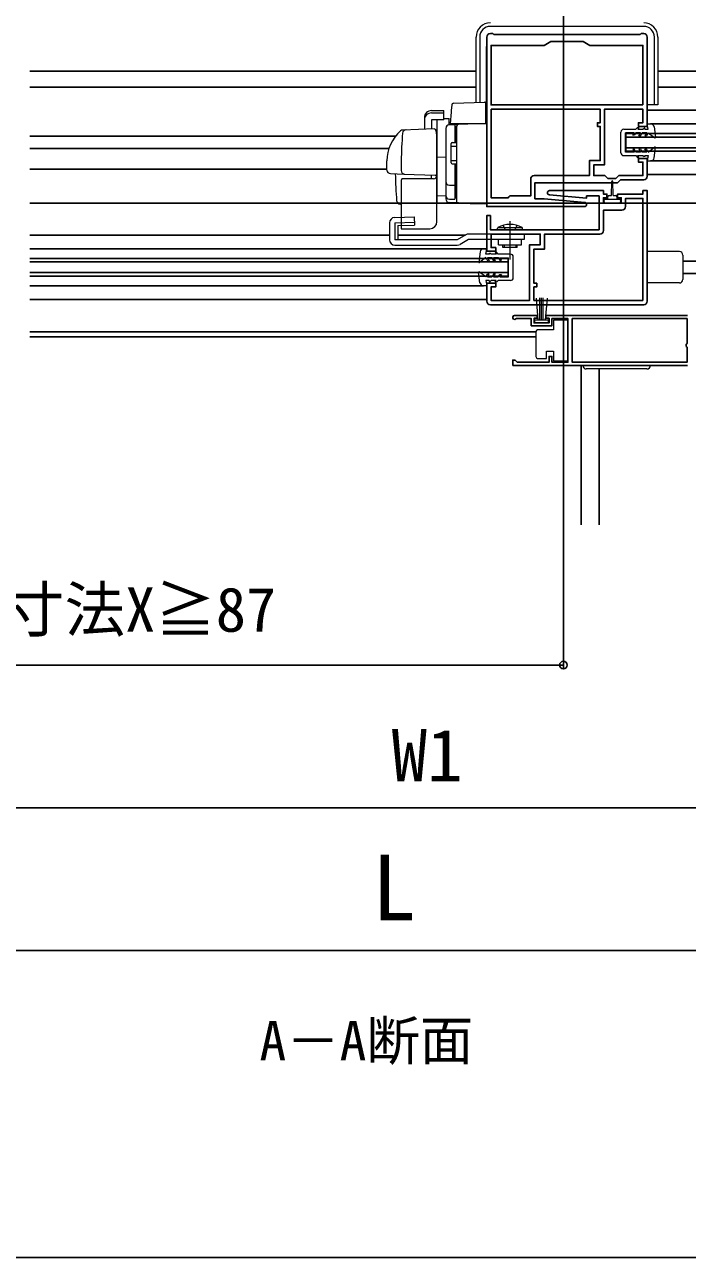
# Model space of a CAD drawing. Units: millimetres, scale not verified. Extents: x -875 to 875, y -1304 to 1297.
# Drawn here: x -189.1 to -3.2, y -1304.2 to -958.7 of the extents above; entities that cross this region are included whole.
import ezdxf
from ezdxf.enums import TextEntityAlignment as Align

# ---------------------------------------------------------------- set-up
doc = ezdxf.new("R2010")
doc.units = ezdxf.units.MM
doc.header["$LTSCALE"] = 8
for name, color, linetype in [('0-2_USER1', 3, 'Continuous'), ('0-3_YKK_11', 7, 'Continuous'), ('0-4_YKK_12', 2, 'Continuous'), ('0-7_YKK_D', 6, 'Continuous'), ('0-8_YKK_ZWAK', 7, 'Continuous')]:
    doc.layers.add(name, color=color, linetype=linetype)
doc.layers.add('0-5_YKK_13', color=4, linetype='Continuous', lineweight=18)
doc.styles.add('ＭＳ ゴシック', font='')
doc.styles.get('ＭＳ ゴシック').set_extended_font_data('MS Gothic')

msp = doc.modelspace()

# ---------------------------------------------------------------- linework, layer by layer
at = {"layer": '0-3_YKK_11'}
for p, q in [((-32.047, -1008.502), (-43.459, -1007.504)), ((-15.499, -1037.2), (-58.499, -1037.2)), ((-52.249, -1054.2), (-3.249, -1054.2))]:
    msp.add_line(p, q, dxfattribs=at)
for points in [[(-59.499, -962.2), (-59.499, -1009.7), (-32.099, -1009.7)], [(-15.499, -961.2), (-16.199, -961.2), (-16.499, -961.5), (-57.499, -961.5), (-57.799, -961.2), (-58.499, -961.2)], [(-14.499, -1001.2), (-14.499, -996.2), (-16.999, -996.2), (-16.999, -997.2), (-15.699, -997.2), (-15.699, -1001), (-22.496, -1001), (-23.296, -1001.8), (-25.599, -1001.8), (-26.399, -1001), (-29.499, -1001), (-29.499, -998), (-26.499, -998), (-26.499, -982.4), (-15.699, -982.4), (-15.699, -986.2), (-16.999, -986.2), (-16.999, -987.2), (-14.499, -987.2), (-14.499, -962.2)], [(-58.299, -982.4), (-27.699, -982.4), (-27.699, -986.2), (-28.499, -986.2), (-28.499, -987.2), (-27.699, -987.2), (-27.699, -996.8), (-30.699, -996.8), (-30.699, -1001), (-46.199, -1001)], [(-47.199, -1002), (-47.199, -1006.7), (-52.999, -1006.7), (-53.299, -1007), (-53.499, -1007.2), (-58.299, -1007.2), (-58.299, -982.4)], [(-43.546, -1007.5), (-45.999, -1007.5), (-45.999, -1003), (-22.799, -1003), (-21.999, -1002.2), (-15.499, -1002.2)], [(-41.899, -1005.2), (-26.799, -1005.2), (-26.799, -1006.2), (-25.799, -1006.2), (-25.799, -1007.2), (-26.799, -1007.2), (-26.799, -1008.7), (-21.799, -1008.7), (-21.799, -1007.2), (-22.799, -1007.2), (-22.799, -1006.2), (-15.699, -1006.2), (-15.699, -1005.2), (-14.499, -1005.2), (-14.499, -1036.2)], [(-59.499, -1036.2), (-59.499, -1031.2), (-56.999, -1031.2), (-56.999, -1032.2), (-58.299, -1032.2), (-58.299, -1036), (-47.499, -1036), (-47.499, -1020.4), (-44.499, -1020.4), (-44.499, -1017.4), (-58.299, -1017.4), (-58.299, -1021.2), (-56.999, -1021.2), (-56.999, -1022.2), (-59.499, -1022.2), (-59.499, -1012.2), (-58.499, -1012.2), (-58.499, -1016.2), (-27.999, -1016.2), (-27.999, -1006.7), (-31.499, -1006.7), (-31.499, -1007.312), (-41.952, -1006.398)], [(-20.599, -1009.7), (-20.599, -1007.4), (-15.699, -1007.4), (-15.699, -1036)], [(-26.799, -1016.4), (-26.799, -1010.7), (-21.599, -1010.7)], [(-15.699, -1036), (-46.299, -1036), (-46.299, -1032.2), (-45.499, -1032.2), (-45.499, -1031.2), (-46.299, -1031.2), (-46.299, -1021.6), (-43.299, -1021.6), (-43.299, -1017.4), (-27.799, -1017.4)], [(-51.345, -1041.171), (-51.151, -1041.1), (-47.049, -1041.1), (-47.049, -1043.1), (-41.249, -1043.1), (-41.249, -1041.1), (-36.752, -1041.1), (-36.752, -1053.3), (-41.249, -1053.3), (-41.249, -1051.7), (-42.049, -1051.7), (-42.049, -1053.3), (-50.949, -1053.3), (-51.249, -1053), (-51.549, -1052.7), (-52.249, -1052.7), (-52.249, -1054.2)], [(-3.249, -1040.2), (-42.949, -1040.2), (-42.949, -1041), (-42.049, -1041), (-42.049, -1042.3), (-46.249, -1042.3), (-46.249, -1041), (-45.349, -1041), (-45.349, -1040.2), (-51.699, -1040.2)]]:
    msp.add_lwpolyline(points, dxfattribs=at)
for points in [[(-15.699, -981.2), (-58.299, -981.2), (-58.299, -964.5), (-43.405, -964.5), (-41.499, -963.4), (-32.499, -963.4), (-30.594, -964.5), (-15.699, -964.5)], [(-35.552, -1041.1), (-3.349, -1041.1), (-3.349, -1048.1), (-3.549, -1048.3), (-3.549, -1048.9), (-3.349, -1049.1), (-3.349, -1053.3), (-35.552, -1053.3)]]:
    msp.add_lwpolyline(points, close=True, dxfattribs=at)
for centre, radius, start, end in [((-58.499, -962.2), 1, 90.00001, 179.99999), ((-15.499, -962.2), 1, 0.00004, 90.00002), ((-46.199, -1002), 1, 90.00001, 179.99999), ((-15.499, -1001.2), 1, 270.00001, 359.99999), ((-41.899, -1005.8), 0.6, 90, 265.00004), ((-43.546, -1008.5), 1, 84.99956, 89.99982), ((-32.099, -1009.1), 0.6, 270.00003, 84.99973), ((-21.599, -1009.7), 1, 270.00001, 359.99999), ((-27.799, -1016.4), 1, 270.00001, 359.99999), ((-58.499, -1036.2), 1, 180.00001, 269.99999), ((-15.499, -1036.2), 1, 270.00047, 0.00045), ((-51.699, -1040.75), 0.55, 90.00003, 310.11942)]:
    msp.add_arc(centre, radius, start, end, dxfattribs=at)
at = {"layer": '0-4_YKK_12'}
for p, q in [((-62.499, -971.702), (-187.635, -971.702)), ((-11.499, -971.702), (129.501, -971.702)), ((-187.635, -976.201), (-62.499, -976.201)), ((129.501, -976.201), (-11.499, -976.201)), ((-14.499, -982.7), (129.501, -982.7)), ((-13.575, -986.5), (129.501, -986.5)), ((-187.635, -990.001), (-85.147, -990.001)), ((-20.499, -994.2), (-20.499, -989.2)), ((-20.499, -989.2), (129.501, -989.2)), ((-20.499, -990.2), (129.501, -990.2)), ((-187.635, -993.401), (-86.961, -993.401)), ((-20.499, -993.2), (129.501, -993.2)), ((-20.499, -994.2), (129.501, -994.2)), ((-13.575, -996.9), (129.501, -996.9)), ((-187.635, -999.205), (-87.499, -999.205)), ((-14.499, -1000.7), (129.501, -1000.7)), ((-187.635, -1008.701), (129.501, -1008.701)), ((-187.635, -1017.7), (-86.799, -1017.7)), ((-84.465, -1017.7), (-65.498, -1017.7)), ((-187.635, -1021.5), (-59.499, -1021.5)), ((-187.635, -1024.2), (-53.499, -1024.2)), ((-187.635, -1025.2), (-53.499, -1025.2)), ((-53.499, -1029.2), (-53.499, -1024.2)), ((-4.499, -1025.001), (129.501, -1025.001)), ((-187.635, -1028.2), (-53.499, -1028.2)), ((-187.635, -1029.2), (-53.499, -1029.2)), ((-4.499, -1028.401), (129.501, -1028.401)), ((-187.635, -1031.9), (-60.424, -1031.9)), ((-187.635, -1035.7), (-59.499, -1035.7)), ((-187.635, -1044.801), (-45.752, -1044.801)), ((-45.752, -1046.201), (-187.635, -1046.201)), ((-187.635, -1046.201), (-45.752, -1046.201)), ((-33, -1054.2), (-33, -1098.873)), ((-28, -1055.2), (-28, -1098.873))]:
    msp.add_line(p, q, dxfattribs=at)
at = {"layer": '0-5_YKK_13'}
for p, q in [((-15.499, -959.201), (-58.499, -959.201)), ((-62.499, -980.494), (-62.499, -962.201)), ((-61.499, -962.201), (-61.499, -980.459)), ((-12.499, -981.201), (-12.499, -962.201)), ((-11.499, -962.201), (-11.499, -981.201)), ((-59.599, -986.404), (-59.599, -964.801)), ((-59.599, -964.801), (-59.499, -964.801)), ((-14.499, -964.801), (-14.399, -964.801)), ((-14.399, -982.7), (-14.399, -964.801)), ((-69.342, -981.173), (-69.484, -982.79)), ((-68.861, -980.717), (-60.11, -980.411)), ((-59.799, -982.422), (-59.799, -980.711)), ((-59.599, -981.201), (-59.799, -981.201)), ((-59.599, -980.475), (-59.499, -980.475)), ((-14.499, -980.475), (-14.399, -980.475)), ((-11.499, -981.201), (-14.399, -981.201)), ((-74.999, -982.786), (-71.599, -982.786)), ((-71.599, -985.393), (-71.599, -983.449)), ((-69.484, -982.79), (-69.523, -983.246)), ((-59.599, -981.652), (-59.499, -981.652)), ((-14.499, -981.652), (-14.399, -981.652)), ((-74.244, -987.926), (-83.073, -988.234)), ((-76.999, -984.73), (-76.999, -985.393)), ((-76.999, -985.393), (-76.999, -988.022)), ((-74.999, -985.393), (-74.999, -987.952)), ((-71.599, -985.393), (-74.999, -985.393)), ((-73.499, -985.535), (-73.499, -991.279)), ((-71.599, -985.011), (-70.034, -984.983)), ((-70.999, -987.749), (-70.999, -1006.629)), ((-70.034, -986.768), (-70.034, -984.983)), ((-67.517, -986.68), (-70.034, -986.768)), ((-68.499, -986.749), (-69.999, -986.749)), ((-68.499, -986.749), (-68.499, -991.749)), ((-68.499, -987.249), (-67.999, -987.249)), ((-67.999, -987.18), (-67.999, -987.679)), ((-67.999, -991.749), (-67.999, -987.249)), ((-67.999, -987.679), (-67.999, -1003.125)), ((-59.499, -986.4), (-67.517, -986.68)), ((-60.499, -986.435), (-59.499, -986.4)), ((-59.499, -987.4), (-59.499, -986.4)), ((-59.499, -987.4), (-59.499, -1003.339)), ((-21.1, -988), (-17.699, -988)), ((-17.699, -988), (-17.199, -987.5)), ((-17.199, -987.5), (-16.833, -987.5)), ((-16.833, -987.5), (-17.122, -988)), ((-17.122, -988), (-15.699, -988)), ((-15.699, -988), (-15.4, -987.701)), ((-15.199, -988), (-14.199, -988)), ((-12.583, -987.368), (-12.2, -990.233)), ((-82.24, -988.205), (-83.089, -988.235)), ((-73.538, -989.646), (-73.732, -988.352)), ((-73.499, -989.9), (-73.538, -989.646)), ((-73.499, -1013.9), (-73.499, -989.6)), ((-73.499, -991.6), (-73.499, -989.9)), ((-73.499, -1000.382), (-73.499, -989.9)), ((-73.499, -991.6), (-73.499, -989.9)), ((-67.999, -991.2), (-67.999, -991.7)), ((-21.906, -994.599), (-21.9, -988.799)), ((-20.606, -994.4), (-20.6, -989)), ((-18.161, -989), (-20.6, -989)), ((-18.565, -989.7), (-18.161, -989)), ((-18.104, -989.7), (-18.565, -989.7)), ((-17.699, -989), (-18.104, -989.7)), ((-16.361, -989), (-17.699, -989)), ((-16.881, -989.9), (-16.361, -989)), ((-16.419, -989.9), (-16.881, -989.9)), ((-16.419, -989.9), (-15.899, -989)), ((-14.661, -989), (-15.899, -989)), ((-14.661, -989), (-15.181, -989.9)), ((-14.719, -989.9), (-15.181, -989.9)), ((-14.199, -989), (-14.719, -989.9)), ((-14.199, -989), (-12.442, -990.369)), ((-73.499, -991.6), (-73.499, -992.2)), ((-73.499, -991.6), (-73.499, -992.2)), ((-73.499, -991.6), (-73.499, -992.2)), ((-73.499, -992.6), (-73.499, -993.2)), ((-69.499, -997.449), (-69.499, -992.049)), ((-69.499, -992.749), (-67.999, -992.749)), ((-69.199, -991.749), (-67.999, -991.749)), ((-18.161, -994.4), (-20.606, -994.4)), ((-18.565, -993.7), (-18.161, -994.4)), ((-18.104, -993.7), (-18.565, -993.7)), ((-17.699, -994.4), (-18.104, -993.7)), ((-16.361, -994.4), (-17.699, -994.4)), ((-16.881, -993.5), (-16.361, -994.4)), ((-16.419, -993.5), (-16.881, -993.5)), ((-16.419, -993.5), (-15.899, -994.4)), ((-14.661, -994.4), (-15.899, -994.4)), ((-14.719, -993.5), (-15.181, -993.5)), ((-14.661, -994.4), (-15.181, -993.5)), ((-14.199, -994.4), (-14.719, -993.5)), ((-14.199, -994.4), (-12.442, -993.031)), ((-12.583, -996.032), (-12.2, -993.167)), ((-87.499, -999.446), (-87.499, -996.9)), ((-83.499, -996.9), (-83.499, -999.603)), ((-73.499, -995.084), (-73.499, -995.449)), ((-73.499, -995.449), (-73.499, -1006.627)), ((-73.499, -995.6), (-73.499, -996.2)), ((-70.999, -995.9), (-73.499, -995.856)), ((-73.499, -996.6), (-73.499, -997.2)), ((-69.499, -996.749), (-67.999, -996.749)), ((-69.199, -997.749), (-67.999, -997.749)), ((-68.499, -997.749), (-68.499, -1007.649)), ((-67.999, -1007.126), (-67.999, -997.749)), ((-67.999, -997.9), (-67.999, -998.4)), ((-21.106, -995.4), (-17.699, -995.4)), ((-17.699, -995.4), (-17.199, -995.9)), ((-17.199, -995.9), (-16.833, -995.9)), ((-16.833, -995.9), (-17.122, -995.4)), ((-17.122, -995.4), (-15.699, -995.4)), ((-15.699, -995.4), (-15.4, -995.7)), ((-15.199, -995.4), (-14.199, -995.4)), ((-86.534, -1000.445), (-82.747, -1000.577)), ((-74.499, -1001.9), (-83.365, -1001.9)), ((-82.747, -1000.577), (-74.017, -1000.882)), ((-74.999, -1001.9), (-74.999, -1000.848)), ((-83.499, -1002.4), (-83.499, -1015.9)), ((-69.999, -1003.685), (-68.499, -1003.685)), ((-68.499, -1003.165), (-67.999, -1003.165)), ((-67.999, -1003.125), (-67.999, -1003.608)), ((-67.999, -1003.608), (-67.999, -1008.603)), ((-59.499, -1004.303), (-59.499, -1003.339)), ((-59.499, -1004.303), (-59.499, -1009)), ((-24.549, -1006.6), (-24.449, -1002.646)), ((-24.049, -1006.6), (-24.149, -1002.646)), ((-73.499, -1006.627), (-70.999, -1006.661)), ((-73.499, -1008.399), (-73.499, -1008.411)), ((-59.499, -1009), (-73.499, -1008.756)), ((-59.499, -1008.9), (-70.034, -1008.532)), ((-69.999, -1007.629), (-68.499, -1007.629)), ((-68.499, -1007.126), (-67.999, -1007.126)), ((-67.999, -1005.935), (-67.999, -1005.482)), ((-67.999, -1007.247), (-67.998, -1007.287)), ((-26.599, -1008.4), (-26.599, -1007.9)), ((-26.299, -1007.6), (-24.299, -1007.6)), ((-22.299, -1008.7), (-26.299, -1008.7)), ((-25.549, -1007.6), (-25.549, -1007)), ((-25.149, -1006.6), (-24.549, -1006.6)), ((-24.299, -1007.6), (-22.299, -1007.6)), ((-24.049, -1006.6), (-23.449, -1006.6)), ((-23.049, -1007), (-23.049, -1007.6)), ((-21.999, -1007.9), (-21.999, -1008.4)), ((-83.499, -1009.051), (-83.826, -1009.039)), ((-86.799, -1014.258), (-86.799, -1019)), ((-85.342, -1012.759), (-79.864, -1012.602)), ((-85.299, -1014.258), (-79.821, -1014.101)), ((-85.299, -1014.258), (-85.299, -1019)), ((-84.465, -1015), (-79.799, -1014.867)), ((-84.465, -1015), (-84.465, -1019)), ((-79.864, -1012.602), (-79.799, -1014.867)), ((-56.599, -1016.2), (-56.393, -1015.55)), ((-56.393, -1015.55), (-49.606, -1015.55)), ((-54.958, -1014.972), (-54.345, -1016.2)), ((-52.999, -1013.775), (-52.999, -1024.481)), ((-51.041, -1014.972), (-51.653, -1016.2)), ((-49.399, -1016.2), (-49.606, -1015.55)), ((-67.771, -1019), (-85.299, -1019)), ((-83.499, -1015.9), (-75.499, -1015.9)), ((-65.347, -1017.601), (-67.771, -1019)), ((-48.999, -1017.4), (-64.597, -1017.4)), ((-49.399, -1016.2), (-56.599, -1016.2)), ((-56.199, -1020.4), (-56.199, -1018.9)), ((-52.999, -1016.107), (-52.999, -1022.14)), ((-49.799, -1020.4), (-49.799, -1018.9)), ((-48.999, -1017.4), (-48.999, -1018.9)), ((-85.299, -1020.5), (-67.771, -1020.5)), ((-61.396, -1022.366), (-61.785, -1025.231)), ((-57.146, -1022.507), (-56.858, -1023.008)), ((-56.78, -1022.508), (-57.146, -1022.507)), ((-56.281, -1023.009), (-56.78, -1022.508)), ((-56.199, -1020.4), (-49.799, -1020.4)), ((-54.62, -1020.4), (-54.62, -1021.2)), ((-51.378, -1020.4), (-51.378, -1021.2)), ((-50.999, -1021.2), (-50.999, -1020.4)), ((-5.499, -1022.3), (-14.499, -1022.3)), ((-59.783, -1024.002), (-61.544, -1025.367)), ((-59.783, -1024.002), (-59.265, -1024.903)), ((-58.781, -1023.004), (-59.781, -1023.002)), ((-59.321, -1024.003), (-58.083, -1024.005)), ((-59.321, -1024.003), (-58.803, -1024.904)), ((-59.265, -1024.903), (-58.803, -1024.904)), ((-58.281, -1023.005), (-58.58, -1022.705)), ((-56.858, -1023.008), (-58.281, -1023.005)), ((-57.565, -1024.906), (-58.083, -1024.005)), ((-57.103, -1024.907), (-57.621, -1024.006)), ((-57.621, -1024.006), (-56.283, -1024.009)), ((-57.565, -1024.906), (-57.103, -1024.907)), ((-56.283, -1024.009), (-55.88, -1024.71)), ((-52.88, -1023.016), (-56.281, -1023.009)), ((-55.88, -1024.71), (-55.418, -1024.711)), ((-55.418, -1024.711), (-55.821, -1024.01)), ((-55.821, -1024.01), (-53.382, -1024.015)), ((-53.388, -1029.415), (-53.382, -1024.015)), ((-52.088, -1029.617), (-52.082, -1023.817)), ((-4.499, -1023.3), (-4.499, -1030.1)), ((-61.414, -1031.031), (-61.791, -1028.164)), ((-59.794, -1029.402), (-61.549, -1028.029)), ((-59.794, -1029.402), (-59.273, -1028.502)), ((-59.332, -1029.402), (-58.811, -1028.503)), ((-59.332, -1029.402), (-58.094, -1029.405)), ((-59.273, -1028.502), (-58.811, -1028.503)), ((-57.573, -1028.506), (-58.094, -1029.405)), ((-57.111, -1028.507), (-57.632, -1029.406)), ((-57.632, -1029.406), (-56.294, -1029.409)), ((-57.573, -1028.506), (-57.111, -1028.507)), ((-56.294, -1029.409), (-55.889, -1028.709)), ((-55.889, -1028.709), (-55.427, -1028.71)), ((-55.427, -1028.71), (-55.832, -1029.41)), ((-55.832, -1029.41), (-53.388, -1029.415)), ((-58.796, -1030.404), (-59.796, -1030.402)), ((-58.297, -1030.405), (-58.597, -1030.704)), ((-56.874, -1030.408), (-58.297, -1030.405)), ((-57.164, -1030.907), (-56.874, -1030.408)), ((-56.797, -1030.908), (-57.164, -1030.907)), ((-56.296, -1030.409), (-56.797, -1030.908)), ((-52.889, -1030.416), (-56.296, -1030.409)), ((-5.499, -1031.1), (-14.499, -1031.1)), ((-45.685, -1035.323), (-45.149, -1041.45)), ((-44.649, -1041.45), (-44.649, -1035.3)), ((-44.149, -1041.45), (-44.149, -1035.3)), ((-43.649, -1041.45), (-43.649, -1035.3)), ((-42.613, -1035.323), (-43.149, -1041.45)), ((-45.752, -1044.75), (-45.752, -1045.25)), ((-40.752, -1044.25), (-45.252, -1044.25)), ((-42.752, -1052.25), (-42.752, -1050.25)), ((-42.752, -1050.25), (-40.752, -1050.25)), ((-45.252, -1052.25), (-42.752, -1052.25)), ((-13.599, -1054.2), (-32.599, -1054.2)), ((-14.599, -1055.2), (-31.599, -1055.2))]:
    msp.add_line(p, q, dxfattribs=at)
for points in [[(-74.999, -983.449), (-71.599, -983.449), (-71.599, -982.786)], [(-69.523, -983.246), (-69.799, -986.4), (-69.769, -986.4)], [(-69.769, -986.4), (-59.799, -986.4), (-59.799, -983.058), (-59.799, -982.422)], [(-70.999, -987.767), (-70.999, -1006.723), (-70.999, -1007.517)], [(-15.199, -988), (-15.199, -987.701), (-15.4, -987.701)], [(-14.199, -988), (-14.499, -986.5), (-13.575, -986.5)], [(-73.499, -991.279), (-73.499, -992.109), (-73.499, -995.855)], [(-73.499, -994.08), (-73.499, -994.12), (-73.499, -995.084)], [(-15.199, -995.4), (-15.199, -995.7), (-15.4, -995.7)], [(-14.199, -995.4), (-14.499, -996.9), (-13.575, -996.9)], [(-73.499, -1006.627), (-73.499, -1008.199), (-73.499, -1008.399)], [(-48.999, -1018.9), (-64.597, -1018.9), (-67.021, -1020.299)], [(-59.781, -1023.002), (-59.478, -1021.502), (-60.403, -1021.5)], [(-50.999, -1021.2), (-54.999, -1021.2), (-54.999, -1020.4)], [(-58.781, -1023.004), (-58.78, -1022.704), (-58.58, -1022.705)], [(-59.796, -1030.402), (-59.499, -1031.902), (-60.424, -1031.9)], [(-58.796, -1030.403), (-58.797, -1030.703), (-58.597, -1030.704)], [(-36.752, -1041.55), (-40.752, -1041.55), (-40.752, -1044.25)], [(-40.752, -1050.25), (-40.752, -1052.95), (-36.752, -1052.95), (-36.752, -1041.55)], [(-45.752, -1045.25), (-45.752, -1051.25), (-45.752, -1051.75)]]:
    msp.add_lwpolyline(points, dxfattribs=at)
msp.add_lwpolyline([(-46.049, -1041.45), (-42.249, -1041.45), (-42.249, -1042.3), (-46.049, -1042.3)], close=True, dxfattribs=at)
for centre, radius, start, end in [((-58.499, -962.201), 4, 90, 180), ((-58.499, -962.201), 3, 90, 180), ((-15.499, -962.201), 4, 0, 90), ((-15.499, -962.201), 3, 0, 90), ((-68.844, -981.216), 0.5, 91.97301, 175), ((-60.099, -980.711), 0.3, 0, 92), ((-74.226, -988.426), 0.5, 8.53077, 92), ((-72.999, -985.535), 0.5, 163.42965, 180), ((-69.999, -987.749), 1, 90, 180), ((-69.999, -987.767), 1, 92, 180), ((-67.499, -987.18), 0.5, 92, 180), ((-21.1, -988.8), 0.8, 90, 179.94065), ((-13.575, -987.5), 1, 7.60389, 90.00087), ((-76.5, -996.801), 11, 130.82814, 180.5186), ((-83.038, -989.234), 1, 92, 130.82814), ((-2.499, -996.912), 81, 174.46939, 179.99144), ((-82.127, -989.202), 1, 92, 174.46939), ((-12.349, -990.25), 0.15, 232.09538, 6.54312), ((-69.199, -992.049), 0.3, 90, 180), ((-21.106, -994.6), 0.8, 179.94065, 270), ((-12.349, -993.15), 0.15, 353.45688, 127.90462), ((-69.199, -997.449), 0.3, 180, 270), ((-13.575, -995.9), 1, 269.99913, 352.39611), ((-86.499, -999.446), 1, 180, 268), ((29.801, -998.4), 115, 181.04239, 184.8508), ((-82.499, -999.603), 1, 180, 268), ((-82.499, -1002.4), 1, 150, 180), ((-74.499, -1000.9), 1, 270, 0), ((-73.999, -1000.382), 0.5, 268, 0), ((-69.999, -1002.685), 1, 180, 270), ((-24.299, -1002.65), 0.15, 1.52685, 178.4735), ((-83.791, -1008.04), 1, 184.8508, 268), ((-69.999, -1006.629), 1, 180, 270), ((-69.999, -1007.533), 1, 180, 268), ((-26.299, -1007.9), 0.3, 90, 180), ((-26.299, -1008.4), 0.3, 180, 270), ((-25.149, -1007), 0.4, 90, 180), ((-23.449, -1007), 0.4, 0.00219, 90), ((-22.299, -1007.9), 0.3, 0, 90), ((-22.299, -1008.4), 0.3, 270, 0), ((-85.299, -1014.258), 1.5, 91.63658, 180), ((-75.499, -1013.9), 2, 270, 0), ((-52.999, -1021.9), 7.2, 61.87782, 118.12218), ((-85.299, -1019), 1.5, 180, 270), ((-64.597, -1018.9), 1.5, 90, 120), ((-67.771, -1019), 1.5, 270, 300), ((-60.405, -1022.5), 1, 89.88043, 172.27742), ((-5.499, -1023.3), 1, 0.00087, 90), ((-61.636, -1025.248), 0.15, 173.33819, 307.78593), ((-52.882, -1023.816), 0.8, 359.94065, 89.88131), ((-61.642, -1028.147), 0.15, 51.97669, 186.42443), ((-60.422, -1030.9), 1, 187.4852, 269.88218), ((-52.888, -1029.616), 0.8, 269.88131, 359.94065), ((-5.499, -1030.1), 1, 270, 0.00087), ((-45.252, -1044.75), 0.5, 90, 179.99995), ((-45.252, -1051.75), 0.5, 180.00001, 270), ((-31.599, -1054.2), 1, 180, 270), ((-14.599, -1054.2), 1, 270, 0)]:
    msp.add_arc(centre, radius, start, end, dxfattribs=at)
for centre in [(-74.999, -984.73), (-74.999, -985.393)]:
    msp.add_ellipse(centre, major_axis=(2, 0), ratio=0.971846, start_param=1.5707963, end_param=3.1415927, dxfattribs=at)
at = {"layer": '0-7_YKK_D'}
for p, q in [((-38, -709.701), (-38, -1139.201)), ((-308.499, -1138.201), (-38, -1138.201)), ((-270.999, -1178.201), (129.501, -1178.201)), ((-290.999, -1218.201), (129.501, -1218.201))]:
    msp.add_line(p, q, dxfattribs=at)
msp.add_circle((-38, -1138.201), 1.075, dxfattribs=at)
at = {"layer": '0-8_YKK_ZWAK'}
msp.add_lwpolyline([(-875, -1304.2), (875, -1304.2), (875, 1245.8)], dxfattribs=at)

# ---------------------------------------------------------------- texts
at = {"layer": '0-2_USER1', "style": 'ＭＳ ゴシック'}
msp.add_text('A－A断面', height=11, dxfattribs=at).set_placement((-123.256, -1252.245), align=Align.BOTTOM_LEFT)
at = {"layer": '0-7_YKK_D', "style": 'ＭＳ ゴシック'}
for s, height, p in [('張り出し寸法X≧87', 12.46, (-262.92, -1132.593)), ('W1', 14.66, (-86.204, -1175.201)), ('L', 18.33, (-91.758, -1215.201))]:
    msp.add_text(s, height=height, dxfattribs=at).set_placement(p, align=Align.BOTTOM_LEFT)

doc.saveas('drawing.dxf')
